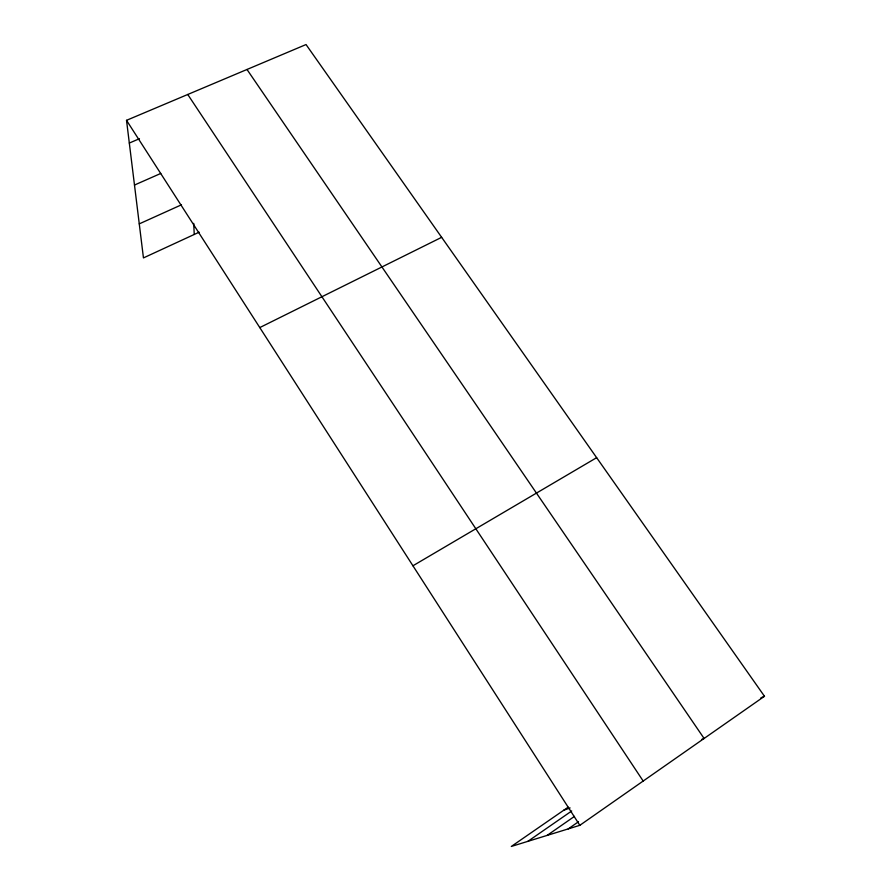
<?xml version="1.0" encoding="UTF-8"?>
<svg xmlns="http://www.w3.org/2000/svg" width="891" height="891" viewBox="0 0 891 891"><rect width="100%" height="100%" fill="white"/><g stroke="black" fill="none" stroke-linecap="round" stroke-linejoin="round"><path stroke-width="1.34" d="M568.18 807.179L511.323 846.45L579.829 825.322L764.478 696.272L306.036 44.55L126.522 120.33L143.451 257.911L199.183 232.183M568.224 828.897L578.482 821.747M547.085 835.424L574.461 816.39M527.884 841.338L571.71 810.988M412.945 565.774L596.647 457.673M259.782 327.576L441.646 237.329M139.263 223.875L181.463 204.807M760.892 697.853L764.478 696.272M134.485 185.038L160.77 173.455M129.318 143.05L139.453 138.706M701.585 739.497L704.102 738.461L246.996 69.476M563.669 810.287L570.095 807.925M187.756 94.479L643.179 781.039M126.522 120.33L579.829 825.322M193.726 223.363L194.238 234.467"/></g></svg>
